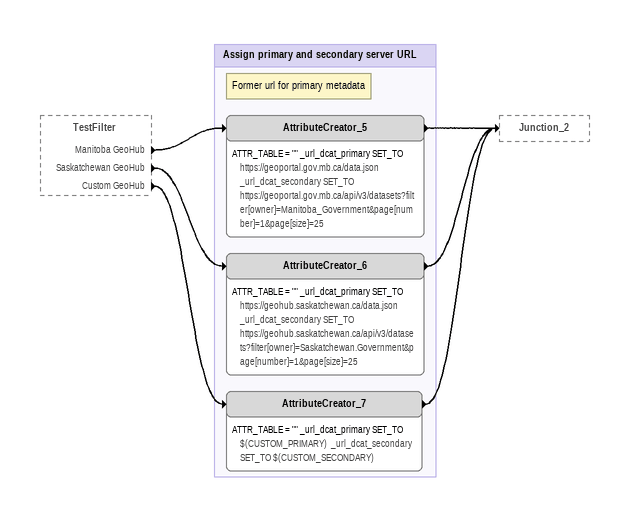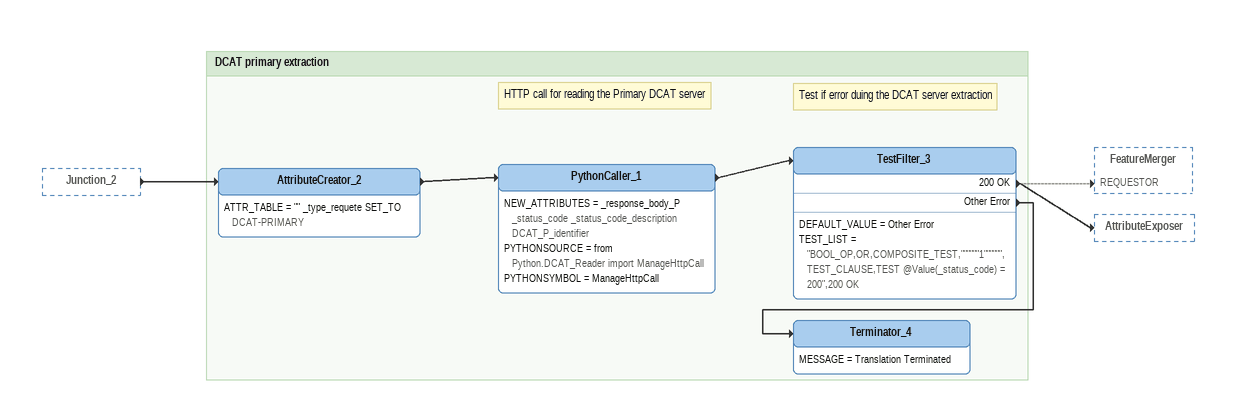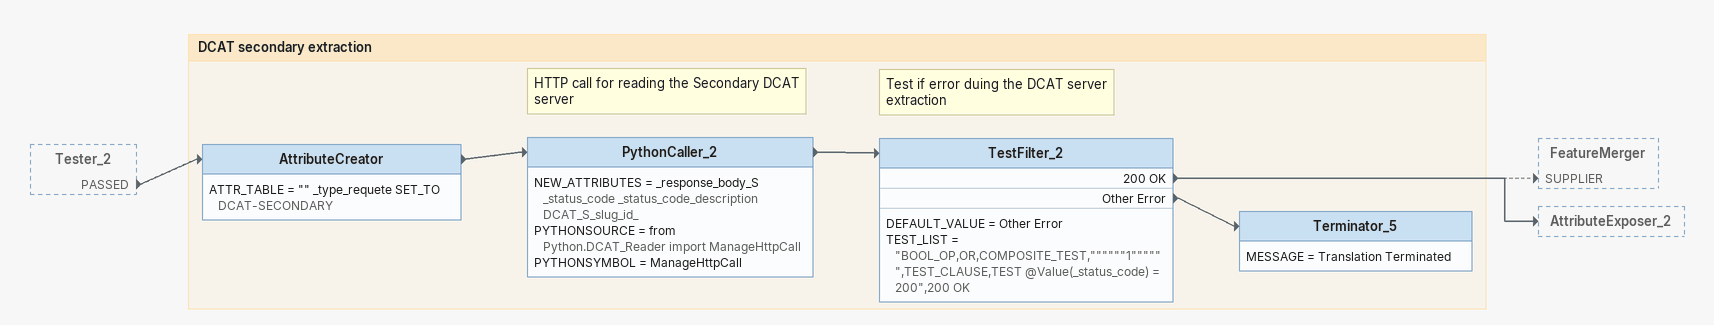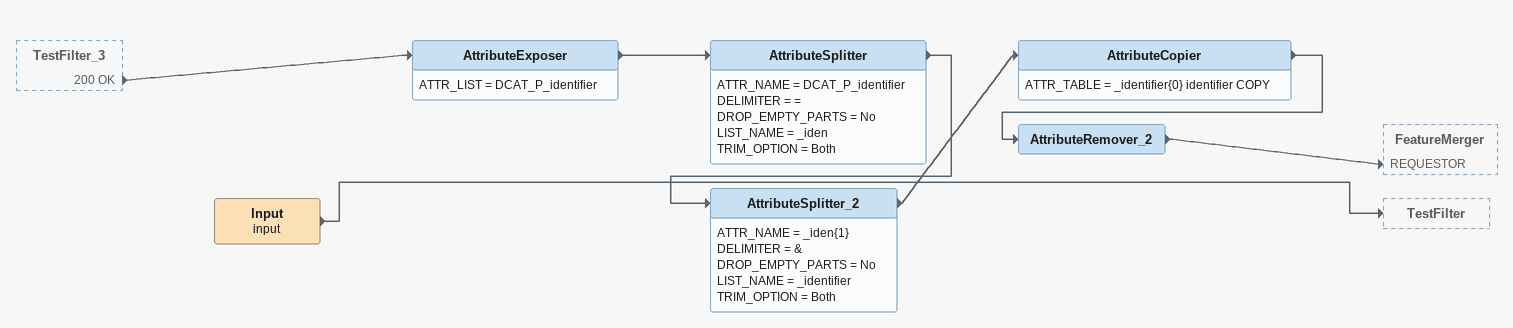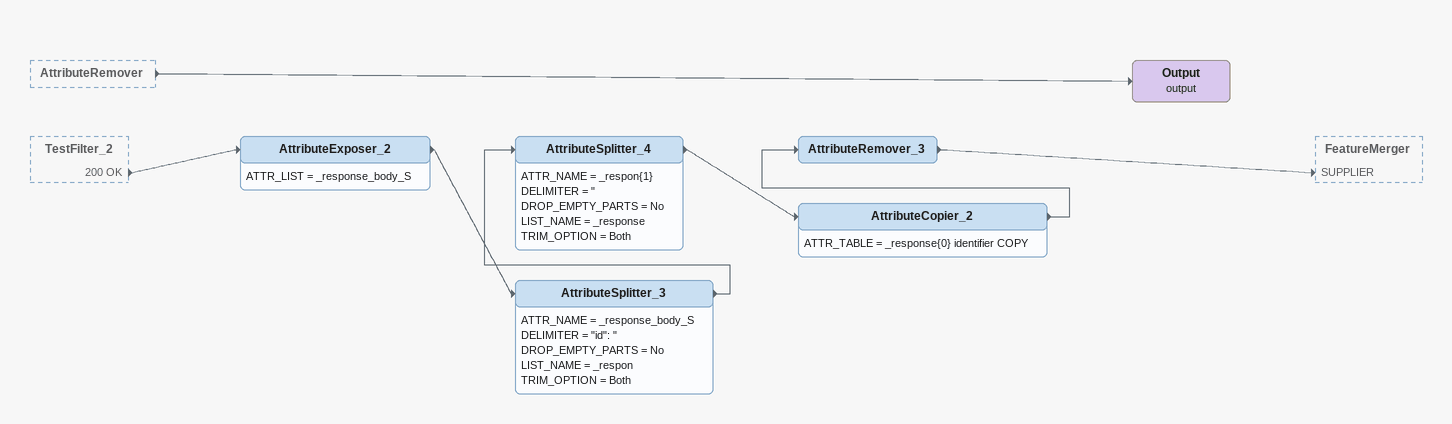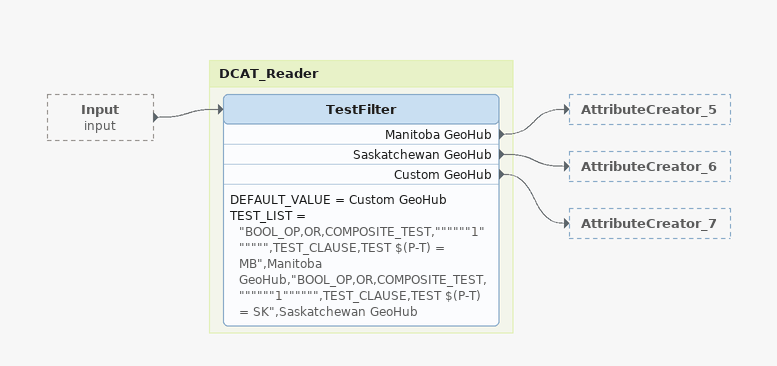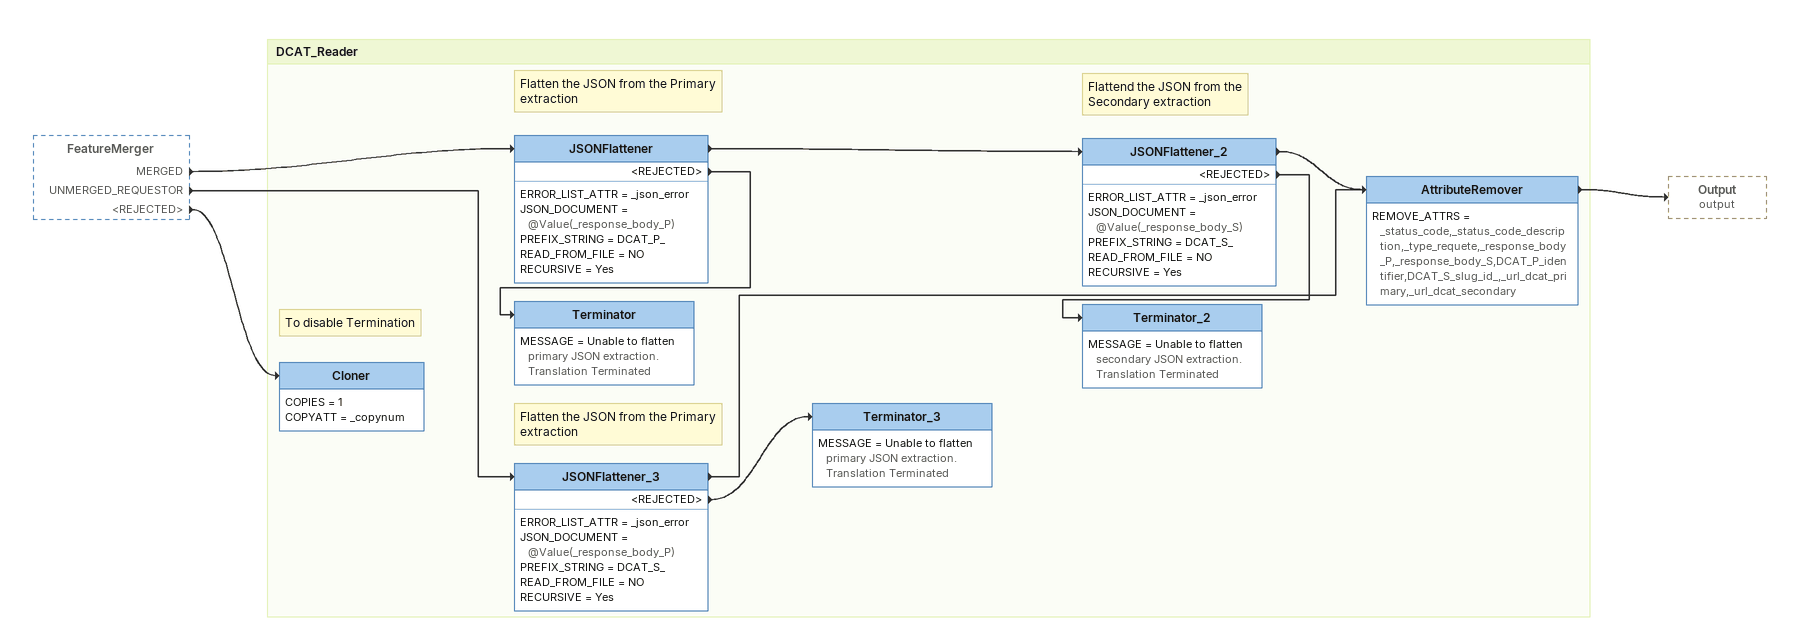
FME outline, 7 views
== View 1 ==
TestFilter [outside]
    Manitoba GeoHub -> AttributeCreator_5
    Saskatchewan GeoHub -> AttributeCreator_6
    Custom GeoHub -> AttributeCreator_7

Bookmark: Assign primary and secondary server URL
Note: Former url for primary metadata
AttributeCreator_5
    ATTR_TABLE = "" _url_dcat_primary SET_TO https://geoportal.gov.mb.ca/data.json  _url_dcat_secondary SET_TO https://geoportal.gov.mb.ca/api/v3/datasets?filter[owner]=Manitoba_Government&page[number]=1&page[size]=25
    -> Junction_2
AttributeCreator_6
    ATTR_TABLE = "" _url_dcat_primary SET_TO https://geohub.saskatchewan.ca/data.json  _url_dcat_secondary SET_TO https://geohub.saskatchewan.ca/api/v3/datasets?filter[owner]=Saskatchewan.Government&page[number]=1&page[size]=25
    -> Junction_2
AttributeCreator_7
    ATTR_TABLE = "" _url_dcat_primary SET_TO $(CUSTOM_PRIMARY)  _url_dcat_secondary SET_TO $(CUSTOM_SECONDARY)
    -> Junction_2

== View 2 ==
Junction_2 [outside]
    -> AttributeCreator_2

Bookmark: DCAT primary extraction
AttributeCreator_2
    ATTR_TABLE = "" _type_requete SET_TO DCAT-PRIMARY
    -> PythonCaller_1
Note: HTTP call for reading the Primary DCAT server
PythonCaller_1
    NEW_ATTRIBUTES = _response_body_P _status_code _status_code_description DCAT_P_identifier
    PYTHONSOURCE = from Python.DCAT_Reader import ManageHttpCall
    PYTHONSYMBOL = ManageHttpCall
    -> TestFilter_3
Note: Test if error duing the DCAT server extraction
TestFilter_3
    DEFAULT_VALUE = Other Error
    TEST_LIST = "BOOL_OP,OR,COMPOSITE_TEST,""""""1"""""",TEST_CLAUSE,TEST @Value(_status_code) = 200",200 OK
    200 OK -> FeatureMerger [REQUESTOR] [off]
    200 OK -> AttributeExposer
    Other Error -> Terminator_4
Terminator_4
    MESSAGE = Translation Terminated

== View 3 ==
Tester_2 [outside]
    PASSED -> AttributeCreator

Bookmark: DCAT secondary extraction
AttributeCreator
    ATTR_TABLE = "" _type_requete SET_TO DCAT-SECONDARY
    -> PythonCaller_2
Note: HTTP call for reading the Secondary DCAT server
PythonCaller_2
    NEW_ATTRIBUTES = _response_body_S _status_code _status_code_description DCAT_S_slug_id_
    PYTHONSOURCE = from Python.DCAT_Reader import ManageHttpCall
    PYTHONSYMBOL = ManageHttpCall
    -> TestFilter_2
Note: Test if error duing the DCAT server extraction
TestFilter_2
    DEFAULT_VALUE = Other Error
    TEST_LIST = "BOOL_OP,OR,COMPOSITE_TEST,""""""1"""""",TEST_CLAUSE,TEST @Value(_status_code) = 200",200 OK
    200 OK -> FeatureMerger [SUPPLIER] [off]
    200 OK -> AttributeExposer_2
    Other Error -> Terminator_5
Terminator_5
    MESSAGE = Translation Terminated

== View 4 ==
TestFilter_3 [outside]
    200 OK -> AttributeExposer
Input (input)
    -> TestFilter
AttributeExposer
    ATTR_LIST = DCAT_P_identifier
    -> AttributeSplitter
AttributeSplitter
    ATTR_NAME = DCAT_P_identifier
    DELIMITER = =
    DROP_EMPTY_PARTS = No
    LIST_NAME = _iden
    TRIM_OPTION = Both
    -> AttributeSplitter_2
AttributeSplitter_2
    ATTR_NAME = _iden{1}
    DELIMITER = &
    DROP_EMPTY_PARTS = No
    LIST_NAME = _identifier
    TRIM_OPTION = Both
    -> AttributeCopier
AttributeCopier
    ATTR_TABLE = _identifier{0} identifier COPY
    -> AttributeRemover_2
AttributeRemover_2
    -> FeatureMerger [REQUESTOR]

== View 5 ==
AttributeRemover [outside]
    -> Output (output)
TestFilter_2 [outside]
    200 OK -> AttributeExposer_2
AttributeExposer_2
    ATTR_LIST = _response_body_S
    -> AttributeSplitter_3
AttributeSplitter_3
    ATTR_NAME = _response_body_S
    DELIMITER = "id": "
    DROP_EMPTY_PARTS = No
    LIST_NAME = _respon
    TRIM_OPTION = Both
    -> AttributeSplitter_4
AttributeSplitter_4
    ATTR_NAME = _respon{1}
    DELIMITER = "
    DROP_EMPTY_PARTS = No
    LIST_NAME = _response
    TRIM_OPTION = Both
    -> AttributeCopier_2
AttributeCopier_2
    ATTR_TABLE = _response{0} identifier COPY
    -> AttributeRemover_3
AttributeRemover_3
    -> FeatureMerger [SUPPLIER]
Output (output)

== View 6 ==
Input (input) [outside]
    -> TestFilter

Bookmark: DCAT_Reader
TestFilter
    DEFAULT_VALUE = Custom GeoHub
    TEST_LIST = "BOOL_OP,OR,COMPOSITE_TEST,""""""1"""""",TEST_CLAUSE,TEST $(P-T) = MB",Manitoba GeoHub,"BOOL_OP,OR,COMPOSITE_TEST,""""""1"""""",TEST_CLAUSE,TEST $(P-T) = SK",Saskatchewan GeoHub
    Manitoba GeoHub -> AttributeCreator_5
    Saskatchewan GeoHub -> AttributeCreator_6
    Custom GeoHub -> AttributeCreator_7

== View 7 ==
FeatureMerger [outside]
    MERGED -> JSONFlattener
    UNMERGED_REQUESTOR -> JSONFlattener_3
    <REJECTED> -> Cloner

Bookmark: DCAT_Reader
Note: Flatten the JSON from the Primary extraction
JSONFlattener
    ERROR_LIST_ATTR = _json_error
    JSON_DOCUMENT = @Value(_response_body_P)
    PREFIX_STRING = DCAT_P_
    READ_FROM_FILE = NO
    RECURSIVE = Yes
    -> JSONFlattener_2
    <REJECTED> -> Terminator
Note: Flattend the JSON from the Secondary extraction
JSONFlattener_2
    ERROR_LIST_ATTR = _json_error
    JSON_DOCUMENT = @Value(_response_body_S)
    PREFIX_STRING = DCAT_S_
    READ_FROM_FILE = NO
    RECURSIVE = Yes
    -> AttributeRemover
    <REJECTED> -> Terminator_2
Terminator_2
    MESSAGE = Unable to flatten secondary JSON extraction.  Translation Terminated
Terminator
    MESSAGE = Unable to flatten primary JSON extraction.  Translation Terminated
Note: Flatten the JSON from the Primary extraction
JSONFlattener_3
    ERROR_LIST_ATTR = _json_error
    JSON_DOCUMENT = @Value(_response_body_P)
    PREFIX_STRING = DCAT_S_
    READ_FROM_FILE = NO
    RECURSIVE = Yes
    -> AttributeRemover
    <REJECTED> -> Terminator_3
AttributeRemover
    REMOVE_ATTRS = _status_code,_status_code_description,_type_requete,_response_body_P,_response_body_S,DCAT_P_identifier,DCAT_S_slug_id_,_url_dcat_primary,_url_dcat_secondary
    -> Output (output)
Terminator_3
    MESSAGE = Unable to flatten primary JSON extraction.  Translation Terminated
Note: To disable Termination
Cloner
    COPIES = 1
    COPYATT = _copynum
